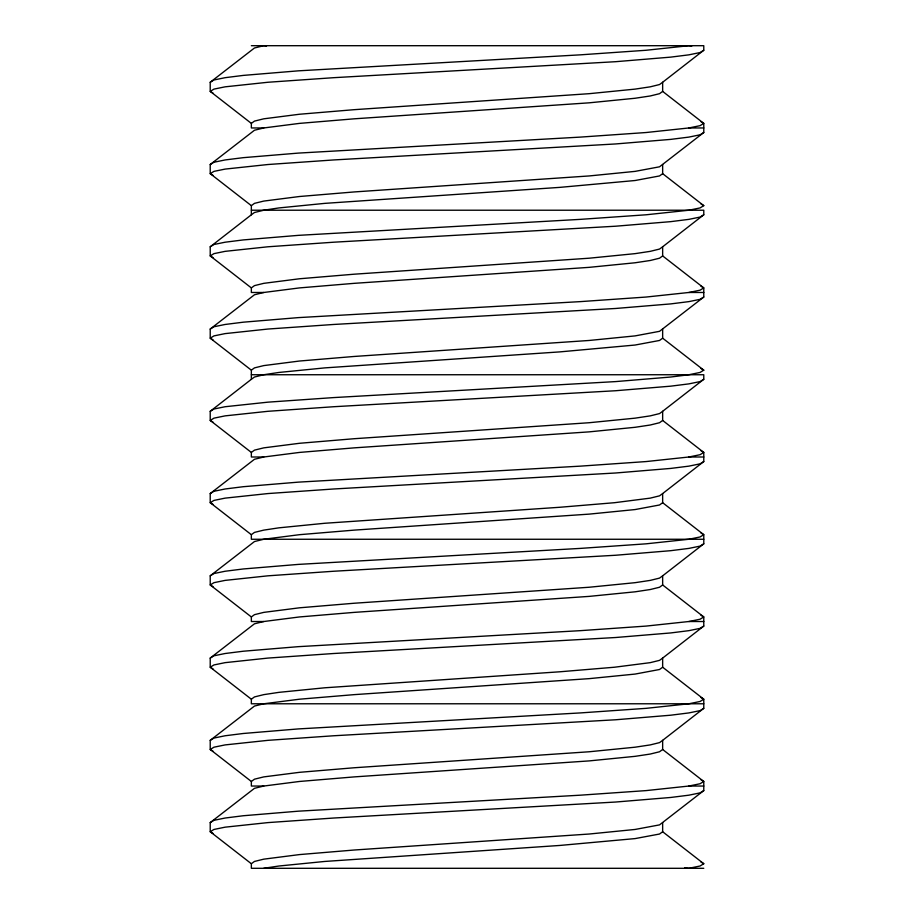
<?xml version="1.0" encoding="UTF-8"?>
<svg xmlns="http://www.w3.org/2000/svg" width="914" height="914" viewBox="0 0 914 914"><rect width="100%" height="100%" fill="white"/><g stroke="black" fill="none" stroke-linecap="round" stroke-linejoin="round"><path stroke-width="1.37" d="M251.35 45.7L703.78 45.7L703.78 50.27L662.65 82.26L662.65 91.4L659.531 93.685L650.242 95.97L635.093 98.255L589.187 102.825L354.175 118.82L299.461 123.39L263.758 127.96L251.35 127.96L251.35 123.39L210.22 91.4L210.22 82.26L254.469 47.985L263.758 45.7L266.511 46.111M251.35 210.22L703.78 210.22L703.78 214.79L662.65 246.78L662.65 255.92L659.531 258.205L650.242 260.49L635.093 262.775L589.187 267.345L354.175 283.34L299.461 287.91L263.758 292.48L251.35 292.48L251.35 287.91L210.22 255.92L210.22 246.78L251.35 214.79L251.35 205.65L210.22 173.66L210.22 164.52L254.469 130.245L263.758 127.96M251.35 374.74L703.78 374.74L703.78 379.31L662.65 411.3L662.65 420.44L659.531 422.725L650.242 425.01L635.093 427.295L589.187 431.865L354.175 447.86L299.461 452.43L263.758 457L251.35 457L251.35 452.43L210.22 420.44L210.22 411.3L251.35 379.31L251.35 370.17L210.22 338.18L210.22 329.04L254.469 294.765L263.758 292.48M703.78 539.26L251.35 539.26L251.35 534.69L210.22 502.7L210.22 493.56L254.469 459.285L263.758 457M251.35 205.65L254.469 203.365L263.758 201.08L299.461 196.51L354.175 191.94L589.187 175.945L635.093 171.375L659.531 166.805L703.78 132.53L703.78 123.39L662.65 91.4M662.65 502.7L703.78 534.69L703.78 543.83L662.65 575.82L662.65 584.96L659.531 587.245L650.242 589.53L635.093 591.815L589.187 596.385L354.175 612.38L299.461 616.95L263.758 621.52L251.35 621.52L251.35 616.95L210.22 584.96L210.22 575.82L254.469 541.545L263.758 539.26L299.461 534.69L354.175 530.12L589.187 514.125L635.093 509.555L659.531 504.985L662.65 502.7L662.65 493.56L703.78 461.57L703.78 452.43L662.65 420.44M703.78 703.78L251.35 703.78L251.35 699.21L210.22 667.22L210.22 658.08L254.469 623.805L263.758 621.52M251.35 370.17L254.469 367.885L263.758 365.6L299.461 361.03L354.175 356.46L589.187 340.465L635.093 335.895L659.531 331.325L703.78 297.05L703.78 287.91L662.65 255.92M662.65 667.22L703.78 699.21L703.78 708.35L662.65 740.34L662.65 749.48L659.531 751.765L650.242 754.05L635.093 756.335L589.187 760.905L354.175 776.9L299.461 781.47L263.758 786.04L251.35 786.04L251.35 781.47L210.22 749.48L210.22 740.34L254.469 706.065L263.758 703.78L299.461 699.21L354.175 694.64L589.187 678.645L635.093 674.075L659.531 669.505L662.65 667.22L662.65 658.08L703.78 626.09L703.78 616.95L662.65 584.96M703.78 868.3L251.35 868.3L251.35 863.73L210.22 831.74L210.22 822.6L254.469 788.325L263.758 786.04M251.35 863.73L254.469 861.445L263.758 859.16L299.461 854.59L354.175 850.02L589.187 834.025L635.093 829.455L659.531 824.885L703.78 790.61L703.78 781.47L662.65 749.48M251.35 123.39L254.469 121.105L263.758 118.82L299.461 114.25L354.175 109.68L589.187 93.685L635.093 89.115L650.242 86.83L659.531 84.545L662.65 82.26M251.35 214.79L254.469 212.505L263.758 210.22L278.907 207.935L324.813 203.365L559.825 187.37L635.093 180.515L659.531 175.945L662.65 173.66L662.65 164.52M251.35 287.91L254.469 285.625L263.758 283.34L299.461 278.77L354.175 274.2L589.187 258.205L635.093 253.635L650.242 251.35L659.531 249.065L662.65 246.78M251.35 379.31L254.469 377.025L263.758 374.74L278.907 372.455L324.813 367.885L559.825 351.89L635.093 345.035L659.531 340.465L662.65 338.18L662.65 329.04M251.35 452.43L254.469 450.145L263.758 447.86L299.461 443.29L354.175 438.72L589.187 422.725L635.093 418.155L650.242 415.87L659.531 413.585L662.65 411.3M251.35 534.69L254.469 532.405L263.758 530.12L278.907 527.835L324.813 523.265L559.825 507.27L614.539 502.7L650.242 498.13L659.531 495.845L662.65 493.56M251.35 616.95L254.469 614.665L263.758 612.38L299.461 607.81L354.175 603.24L589.187 587.245L635.093 582.675L650.242 580.39L659.531 578.105L662.65 575.82M251.35 699.21L254.469 696.925L263.758 694.64L278.907 692.355L324.813 687.785L559.825 671.79L614.539 667.22L650.242 662.65L659.531 660.365L662.65 658.08M251.35 781.47L254.469 779.185L263.758 776.9L299.461 772.33L354.175 767.76L589.187 751.765L635.093 747.195L650.242 744.91L659.531 742.625L662.65 740.34M662.65 822.6L662.65 831.74L659.531 834.025L635.093 838.595L559.825 845.45L324.813 861.445L278.907 866.015L263.758 868.3M210.22 82.26L213.967 79.975L225.107 77.69L243.284 75.405L298.375 70.835L580.39 54.84L646.049 50.27L688.893 45.7L691.681 46.271M210.22 164.52L213.967 162.235L225.107 159.95L243.284 157.665L298.375 153.095L580.39 137.1L646.049 132.53L688.893 127.96L700.033 125.675L703.78 123.39L700.969 121.676M210.22 246.78L213.967 244.495L225.107 242.21L243.284 239.925L298.375 235.355L580.39 219.36L646.049 214.79L688.893 210.22L700.033 207.935L703.78 205.65L662.65 173.66M210.22 329.04L213.967 326.755L225.107 324.47L243.284 322.185L298.375 317.615L580.39 301.62L646.049 297.05L688.893 292.48L700.033 290.195L703.78 287.91L700.969 286.196M703.78 50.27L700.033 52.555L688.893 54.84L670.716 57.125L615.625 61.695L333.61 77.69L267.951 82.26L225.107 86.83L213.967 89.115L210.22 91.4L213.031 93.114M210.22 411.3L213.967 409.015L225.107 406.73L267.951 402.16L333.61 397.59L615.625 381.595L670.716 377.025L688.893 374.74L700.033 372.455L703.78 370.17L662.65 338.18M703.78 132.53L700.033 134.815L688.893 137.1L670.716 139.385L615.625 143.955L333.61 159.95L267.951 164.52L225.107 169.09L213.967 171.375L210.22 173.66L213.031 175.374M210.22 493.56L213.967 491.275L225.107 488.99L243.284 486.705L298.375 482.135L580.39 466.14L646.049 461.57L688.893 457L700.033 454.715L703.78 452.43L700.969 450.716M703.78 214.79L700.033 217.075L688.893 219.36L670.716 221.645L615.625 226.215L333.61 242.21L267.951 246.78L225.107 251.35L213.967 253.635L210.22 255.92L213.031 257.634M210.22 575.82L213.967 573.535L225.107 571.25L243.284 568.965L298.375 564.395L580.39 548.4L646.049 543.83L688.893 539.26L700.033 536.975L703.78 534.69L700.969 532.976M703.78 297.05L700.033 299.335L688.893 301.62L670.716 303.905L615.625 308.475L333.61 324.47L267.951 329.04L225.107 333.61L213.967 335.895L210.22 338.18L213.031 339.894M210.22 658.08L213.967 655.795L225.107 653.51L243.284 651.225L298.375 646.655L580.39 630.66L646.049 626.09L688.893 621.52L700.033 619.235L703.78 616.95L700.969 615.236M703.78 379.31L700.033 381.595L688.893 383.88L670.716 386.165L615.625 390.735L333.61 406.73L267.951 411.3L225.107 415.87L213.967 418.155L210.22 420.44L213.031 422.154M210.22 740.34L213.967 738.055L225.107 735.77L243.284 733.485L298.375 728.915L580.39 712.92L646.049 708.35L688.893 703.78L700.033 701.495L703.78 699.21L700.969 697.496M703.78 461.57L700.033 463.855L688.893 466.14L670.716 468.425L615.625 472.995L333.61 488.99L267.951 493.56L225.107 498.13L213.967 500.415L210.22 502.7L213.031 504.414M210.22 822.6L213.967 820.315L225.107 818.03L243.284 815.745L298.375 811.175L580.39 795.18L646.049 790.61L688.893 786.04L700.033 783.755L703.78 781.47L700.969 779.756M703.78 543.83L700.033 546.115L688.893 548.4L670.716 550.685L615.625 555.255L333.61 571.25L267.951 575.82L225.107 580.39L213.967 582.675L210.22 584.96L213.031 586.674M703.78 626.09L700.033 628.375L688.893 630.66L670.716 632.945L615.625 637.515L333.61 653.51L267.951 658.08L225.107 662.65L213.967 664.935L210.22 667.22L213.031 668.934M703.78 708.35L700.033 710.635L688.893 712.92L670.716 715.205L615.625 719.775L333.61 735.77L267.951 740.34L225.107 744.91L213.967 747.195L210.22 749.48L213.031 751.194M703.78 790.61L700.033 792.895L688.893 795.18L670.716 797.465L615.625 802.035L333.61 818.03L267.951 822.6L225.107 827.17L213.967 829.455L210.22 831.74L213.031 833.454M662.65 831.74L703.78 863.73L700.033 866.015L688.893 868.3L684.7 867.774M688.893 127.96L703.78 127.96M688.893 292.48L703.78 292.48M688.893 457L703.78 457M688.893 621.52L703.78 621.52M688.893 786.04L703.78 786.04M700.969 203.936L703.78 205.65M700.969 368.456L703.78 370.17M700.969 862.016L703.78 863.73"/></g></svg>
